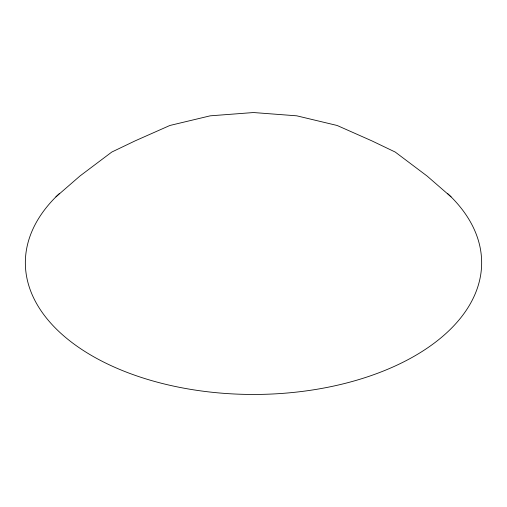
<?xml version="1.0" encoding="UTF-8"?>
<svg xmlns="http://www.w3.org/2000/svg" width="507" height="507" viewBox="0 0 507 507"><rect width="100%" height="100%" fill="white"/><g stroke="black" fill="none" stroke-linecap="round" stroke-linejoin="round"><path stroke-width="0.76" d="M55.916 196.881L79.941 176.018L111.787 152.049L135.236 140.819L169.877 125.476L210.215 115.83L253.5 112.541L296.785 115.83L337.123 125.476L371.764 140.819L395.213 152.049L427.059 176.018L451.084 196.881M447.408 193.332A228.15 131.719 0 0 1 401.969 362.752A228.15 131.719 0 0 1 105.031 362.752A228.15 131.719 0 0 1 59.592 193.332"/></g></svg>
